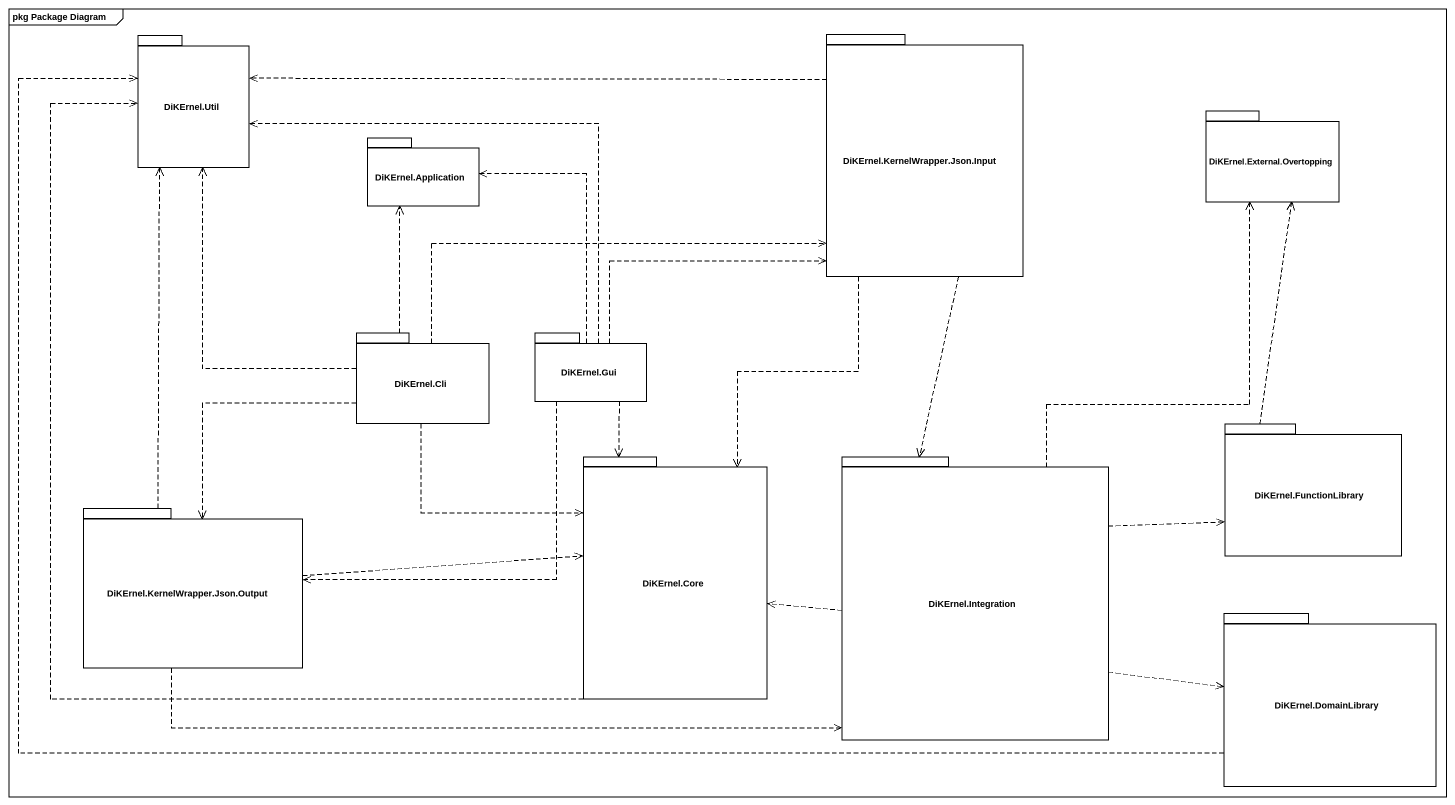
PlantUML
@startuml
mainframe pkg Package Diagram
package "DiKErnel.Util" as DiKErnel_Util {
}
package "DiKErnel.KernelWrapper.Json.Input" as DiKErnel_KernelWrapper_Json {
}
package "DiKErnel.Application" as DiKErnel_Application {
}
package "DiKErnel.External.Overtopping" as DiKErnel_External {
}
package "DiKErnel.Cli" as DiKErnel_Cli {
}
package "DiKErnel.Gui" as DiKErnel_Gui {
}
package "DiKErnel.FunctionLibrary" as DiKErnel_FunctionLibrary {
}
package "DiKErnel.Core" as DiKErnel_Core {
}
package "DiKErnel.Integration" as DiKErnel_Integration {
}
package "DiKErnel.KernelWrapper.Json.Output" as DiKErnel_KernelWrapper_Json_2 {
}
package "DiKErnel.DomainLibrary" as DiKErnel_DomainLibrary {
}
DiKErnel_KernelWrapper_Json .left.> DiKErnel_Util
DiKErnel_KernelWrapper_Json ..> DiKErnel_Core
DiKErnel_KernelWrapper_Json ..> DiKErnel_Integration
DiKErnel_Cli .up.> DiKErnel_Util
DiKErnel_Cli .right.> DiKErnel_KernelWrapper_Json
DiKErnel_Cli .up.> DiKErnel_Application
DiKErnel_Cli ..> DiKErnel_Core
DiKErnel_Cli ..> DiKErnel_KernelWrapper_Json_2
DiKErnel_Gui .up.> DiKErnel_Util
DiKErnel_Gui .up.> DiKErnel_KernelWrapper_Json
DiKErnel_Gui .up.> DiKErnel_Application
DiKErnel_Gui ..> DiKErnel_Core
DiKErnel_Gui .left.> DiKErnel_KernelWrapper_Json_2
DiKErnel_FunctionLibrary .up.> DiKErnel_External
DiKErnel_Core .up.> DiKErnel_Util
DiKErnel_Integration .up.> DiKErnel_External
DiKErnel_Integration .right.> DiKErnel_FunctionLibrary
DiKErnel_Integration .left.> DiKErnel_Core
DiKErnel_Integration .right.> DiKErnel_DomainLibrary
DiKErnel_KernelWrapper_Json_2 .up.> DiKErnel_Util
DiKErnel_KernelWrapper_Json_2 .right.> DiKErnel_Core
DiKErnel_KernelWrapper_Json_2 .right.> DiKErnel_Integration
DiKErnel_DomainLibrary .left.> DiKErnel_Util
@enduml
